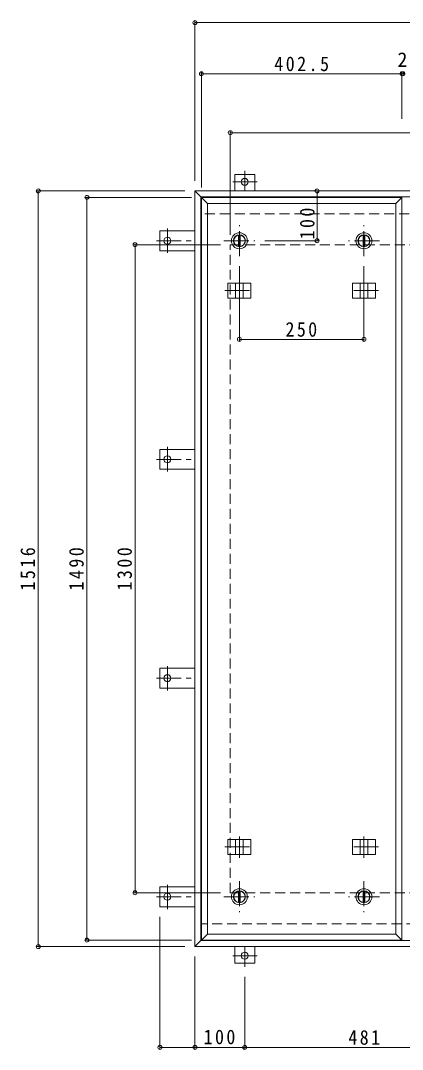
# Model space of a CAD drawing. Units: millimetres at full size, sheet at 1:10. Extents: x -2636 to 2770, y -1962 to 1744.
# Drawn here: x -2636 to -1870, y -351 to 1712 of the extents above; entities that cross this region are included whole.
import ezdxf
from ezdxf.enums import TextEntityAlignment as Align

# ---------------------------------------------------------------- set-up
doc = ezdxf.new("R2010")
doc.units = ezdxf.units.MM
doc.header["$LTSCALE"] = 10
doc.header["$PDMODE"] = 32
doc.header["$PDSIZE"] = 8
doc.linetypes.add('CHAIN1', pattern=[8, 5, -1, 1, -1])
doc.linetypes.add('DASHED2', pattern=[3, 2, -1])
for name, color, linetype, lineweight in [('0-1_躯体', 2, 'DASHED2', 9), ('0-2_仕上', 3, 'Continuous', 9), ('0-3_建具', 4, 'Continuous', 9), ('0-C', 2, 'Continuous', 9), ('0-E', 3, 'Continuous', 9), ('0-F', 7, 'Continuous', 9)]:
    doc.layers.add(name, color=color, linetype=linetype, lineweight=lineweight)
doc.styles.add('ＭＳ ゴシック', font='')
doc.styles.get('ＭＳ ゴシック').set_extended_font_data('MS Gothic')

msp = doc.modelspace()

# ---------------------------------------------------------------- linework, layer by layer
at = {"layer": '0-1_躯体'}
for p, q in [((-656.19, 1324.76), (-2274.19, 1324.76)), ((-2215.19, 1262.76), (-715.19, 1262.76)), ((-2215.19, -37.24), (-2215.19, 1262.76)), ((-2215.19, -37.24), (-715.19, -37.24)), ((-1061.69, -99.24), (-2274.19, -99.24))]:
    msp.add_line(p, q, dxfattribs=at)
at = {"layer": '0-2_仕上'}
for p, q in [((-2261.19, 1345.76), (-2273.19, 1357.76)), ((-1870.69, 1357.76), (-2273.19, 1357.76)), ((-2273.19, 1357.76), (-2273.19, -132.24)), ((-1882.69, 1345.76), (-2261.19, 1345.76)), ((-2261.19, 1345.76), (-2261.19, -120.24)), ((-1870.69, 1357.76), (-1882.69, 1345.76)), ((-1882.69, -120.24), (-1882.69, 1345.76)), ((-1870.69, -132.24), (-1870.69, 1357.76)), ((-2261.19, -120.24), (-2273.19, -132.24)), ((-2261.19, -120.24), (-1882.69, -120.24)), ((-1870.69, -132.24), (-1882.69, -120.24)), ((-2273.19, -132.24), (-1870.69, -132.24))]:
    msp.add_line(p, q, dxfattribs=at)
at = {"layer": '0-3_建具', "color": 2}
for p, q in [((-2286.19, 1370.76), (-2274.19, 1358.76)), ((-644.19, 1370.76), (-2286.19, 1370.76)), ((-2286.19, -145.24), (-2286.19, 1370.76)), ((-656.19, 1358.76), (-2274.19, 1358.76)), ((-2274.19, -133.24), (-2274.19, 1358.76)), ((-2286.19, -145.24), (-2274.19, -133.24)), ((-656.19, -133.24), (-2274.19, -133.24)), ((-644.19, -145.24), (-2286.19, -145.24))]:
    msp.add_line(p, q, dxfattribs=at)
at = {"layer": '0-3_建具'}
for p, q in [((-2220.03, 1185.76), (-2220.03, 1155.76)), ((-2220.03, 1185.76), (-2173.85, 1185.76)), ((-2204.44, 1185.76), (-2204.44, 1155.76)), ((-2189.44, 1185.76), (-2189.44, 1155.76)), ((-2173.85, 1185.76), (-2173.85, 1155.76)), ((-1923.85, 1185.76), (-1970.03, 1185.76)), ((-1970.03, 1185.76), (-1970.03, 1155.76)), ((-1954.44, 1185.76), (-1954.44, 1155.76)), ((-1939.44, 1185.76), (-1939.44, 1155.76)), ((-1923.85, 1185.76), (-1923.85, 1155.76)), ((-2220.03, 1155.76), (-2173.85, 1155.76)), ((-1923.85, 1155.76), (-1970.03, 1155.76)), ((-2220.03, 69.76), (-2173.85, 69.76)), ((-2220.03, 39.76), (-2220.03, 69.76)), ((-2204.44, 39.76), (-2204.44, 69.76)), ((-2189.44, 39.76), (-2189.44, 69.76)), ((-2173.85, 39.76), (-2173.85, 69.76)), ((-1923.85, 69.76), (-1970.03, 69.76)), ((-1970.03, 39.76), (-1970.03, 69.76)), ((-1954.44, 39.76), (-1954.44, 69.76)), ((-1939.44, 39.76), (-1939.44, 69.76)), ((-1923.85, 39.76), (-1923.85, 69.76)), ((-2220.03, 39.76), (-2173.85, 39.76)), ((-1923.85, 39.76), (-1970.03, 39.76))]:
    msp.add_line(p, q, dxfattribs=at)
at = {"layer": '0-3_建具', "linetype": 'CHAIN1'}
for p, q in [((-2196.94, 1192.88), (-2196.94, 1149.64)), ((-1946.94, 1192.88), (-1946.94, 1149.64)), ((-2226.35, 1170.76), (-2167.53, 1170.76)), ((-1917.53, 1170.76), (-1976.35, 1170.76)), ((-2196.94, 32.64), (-2196.94, 75.88)), ((-1946.94, 32.64), (-1946.94, 75.88)), ((-2226.35, 54.76), (-2167.53, 54.76)), ((-1917.53, 54.76), (-1976.35, 54.76))]:
    msp.add_line(p, q, dxfattribs=at)
at = {"layer": '0-C', "linetype": 'CHAIN1'}
for p, q in [((-2196.94, 1239.76), (-2196.94, 1301.76)), ((-1946.94, 1239.76), (-1946.94, 1301.76)), ((-2227.94, 1270.76), (-2165.94, 1270.76)), ((-1915.94, 1270.76), (-1977.94, 1270.76)), ((-2196.94, -14.24), (-2196.94, -76.24)), ((-1946.94, -14.24), (-1946.94, -76.24)), ((-2227.94, -45.24), (-2165.94, -45.24)), ((-1915.94, -45.24), (-1977.94, -45.24))]:
    msp.add_line(p, q, dxfattribs=at)
at = {"layer": '0-C'}
for p, q in [((-2198.44, 1282.16), (-2198.44, 1259.36)), ((-2195.44, 1282.16), (-2195.44, 1259.36)), ((-1948.44, 1282.16), (-1948.44, 1259.36)), ((-1945.44, 1282.16), (-1945.44, 1259.36)), ((-2198.44, -56.64), (-2198.44, -33.84)), ((-2195.44, -56.64), (-2195.44, -33.84)), ((-1948.44, -56.64), (-1948.44, -33.84)), ((-1945.44, -56.64), (-1945.44, -33.84))]:
    msp.add_line(p, q, dxfattribs=at)
for centre, radius in [((-2196.94, 1270.76), 16), ((-2196.94, 1270.76), 12), ((-2196.94, 1270.76), 11.5), ((-1946.94, 1270.76), 16), ((-1946.94, 1270.76), 12), ((-1946.94, 1270.76), 11.5), ((-2196.94, -45.24), 16), ((-2196.94, -45.24), 12), ((-2196.94, -45.24), 11.5), ((-1946.94, -45.24), 16), ((-1946.94, -45.24), 12), ((-1946.94, -45.24), 11.5)]:
    msp.add_circle(centre, radius, dxfattribs=at)
at = {"layer": '0-E'}
for p, q in [((-2166.19, 1403.96), (-2206.19, 1403.96)), ((-2206.19, 1370.76), (-2206.19, 1403.96)), ((-2166.19, 1370.76), (-2166.19, 1403.96)), ((-2356.39, 1290.76), (-2356.39, 1250.76)), ((-2286.19, 1290.76), (-2356.39, 1290.76)), ((-2286.19, 1250.76), (-2356.39, 1250.76)), ((-2356.39, 852.26), (-2356.39, 812.26)), ((-2286.19, 852.26), (-2356.39, 852.26)), ((-2286.19, 812.26), (-2356.39, 812.26)), ((-2356.39, 373.26), (-2356.39, 413.26)), ((-2286.19, 413.26), (-2356.39, 413.26)), ((-2286.19, 373.26), (-2356.39, 373.26)), ((-2356.39, -65.24), (-2356.39, -25.24)), ((-2286.19, -25.24), (-2356.39, -25.24)), ((-2286.19, -65.24), (-2356.39, -65.24)), ((-2206.19, -145.24), (-2206.19, -178.44)), ((-2166.19, -145.24), (-2166.19, -178.44)), ((-2166.19, -178.44), (-2206.19, -178.44))]:
    msp.add_line(p, q, dxfattribs=at)
at = {"layer": '0-E', "linetype": 'CHAIN1'}
for p, q in [((-2186.19, 1411.12), (-2186.19, 1370.96)), ((-2161.35, 1388.96), (-2210.24, 1388.96)), ((-2341.39, 1295.6), (-2341.39, 1246.71)), ((-2363.55, 1270.76), (-2286.19, 1270.76)), ((-2341.39, 857.1), (-2341.39, 808.21)), ((-2363.55, 832.26), (-2286.19, 832.26)), ((-2341.39, 368.42), (-2341.39, 417.31)), ((-2363.55, 393.26), (-2286.19, 393.26)), ((-2341.39, -70.08), (-2341.39, -21.19)), ((-2363.55, -45.24), (-2286.19, -45.24)), ((-2161.35, -163.44), (-2210.24, -163.44)), ((-2186.19, -185.6), (-2186.19, -145.44))]:
    msp.add_line(p, q, dxfattribs=at)
at = {"layer": '0-E'}
for centre in [(-2186.19, 1388.96), (-2341.39, 1270.76), (-2341.39, 832.26), (-2341.39, 393.26), (-2341.39, -45.24), (-2186.19, -163.44)]:
    msp.add_circle(centre, 7, dxfattribs=at)
at = {"layer": '0-F'}
for p, q in [((-2286.19, 1711.47), (-2286.19, 1390.76)), ((-2286.19, 1708.47), (-644.19, 1708.47)), ((-2273.19, 1608.68), (-2273.19, 1377.76)), ((-2273.19, 1605.68), (-1870.69, 1605.68)), ((-1870.69, 1608.68), (-1870.69, 1515.36)), ((-1870.69, 1605.68), (-1868.69, 1605.68)), ((-2215.19, 1490.48), (-2215.19, 1282.76)), ((-2215.19, 1487.48), (-715.19, 1487.48)), ((-2603.74, 1370.76), (-2306.19, 1370.76)), ((-2600.74, 1370.76), (-2600.74, -145.24)), ((-2041.02, 1370.76), (-2041.02, 1270.76)), ((-2506.11, 1357.76), (-2293.19, 1357.76)), ((-2503.11, -132.24), (-2503.11, 1357.76)), ((-2409.44, 1262.76), (-2235.19, 1262.76)), ((-2406.44, -37.24), (-2406.44, 1262.76)), ((-2038.02, 1270.76), (-2145.94, 1270.76)), ((-2196.94, 1069.93), (-2196.94, 1219.76)), ((-1946.94, 1069.93), (-1946.94, 1219.76)), ((-2196.94, 1072.93), (-1946.94, 1072.93)), ((-2409.44, -37.24), (-2235.19, -37.24)), ((-2356.39, -350.48), (-2356.39, -85.24)), ((-2506.11, -132.24), (-2293.19, -132.24)), ((-2603.74, -145.24), (-2306.19, -145.24)), ((-2286.19, -350.48), (-2286.19, -165.24)), ((-2186.19, -350.48), (-2186.19, -205.6)), ((-2356.39, -347.48), (-2286.19, -347.48)), ((-2286.19, -347.48), (-2186.19, -347.48)), ((-2186.19, -347.48), (-1705.19, -347.48))]:
    msp.add_line(p, q, dxfattribs=at)
for p in [(-2286.19, 1708.47), (-2273.19, 1605.68), (-1870.69, 1605.68), (-1868.69, 1605.68), (-2215.19, 1487.48), (-2600.74, 1370.76), (-2041.02, 1370.76), (-2503.11, 1357.76), (-2406.44, 1262.76), (-2041.02, 1270.76), (-2196.94, 1072.93), (-1946.94, 1072.93), (-2406.44, -37.24), (-2600.74, -145.24), (-2503.11, -132.24), (-2356.39, -347.48), (-2286.19, -347.48), (-2186.19, -347.48)]:
    msp.add_point(p, dxfattribs=at)

# ---------------------------------------------------------------- texts
at = {"layer": '0-F', "color": 2, "style": 'ＭＳ ゴシック'}
msp.add_text('2', height=29.33, dxfattribs=at).set_placement((-1879.69, 1610.68), align=Align.BOTTOM_LEFT)
at = {"layer": '0-F', "color": 2, "char_height": 29.33, "attachment_point": 7, "style": 'ＭＳ ゴシック'}
for s, insert in [('\\T1.28;\\W0.9;402.5', (-2126.94, 1610.68)), ('\\T1.27;\\W0.9;250', (-2104.44, 1077.93)), ('\\T1.27;\\W0.9;100', (-2268.69, -341.48)), ('\\T1.27;\\W0.9;481', (-1978.19, -342.48))]:
    msp.add_mtext(s, dxfattribs=dict(at, insert=insert))
at = {"layer": '0-F', "color": 2, "char_height": 29.33, "attachment_point": 7, "rotation": 90, "style": 'ＭＳ ゴシック'}
for s, insert in [('\\T1.27;\\W0.9;100', (-2045.82, 1273.54)), ('\\T1.28;\\W0.9;1516', (-2606.74, 569.01)), ('\\T1.28;\\W0.9;1490', (-2509.11, 569.01)), ('\\T1.28;\\W0.9;1300', (-2412.44, 569.01))]:
    msp.add_mtext(s, dxfattribs=dict(at, insert=insert))

doc.saveas('drawing.dxf')
